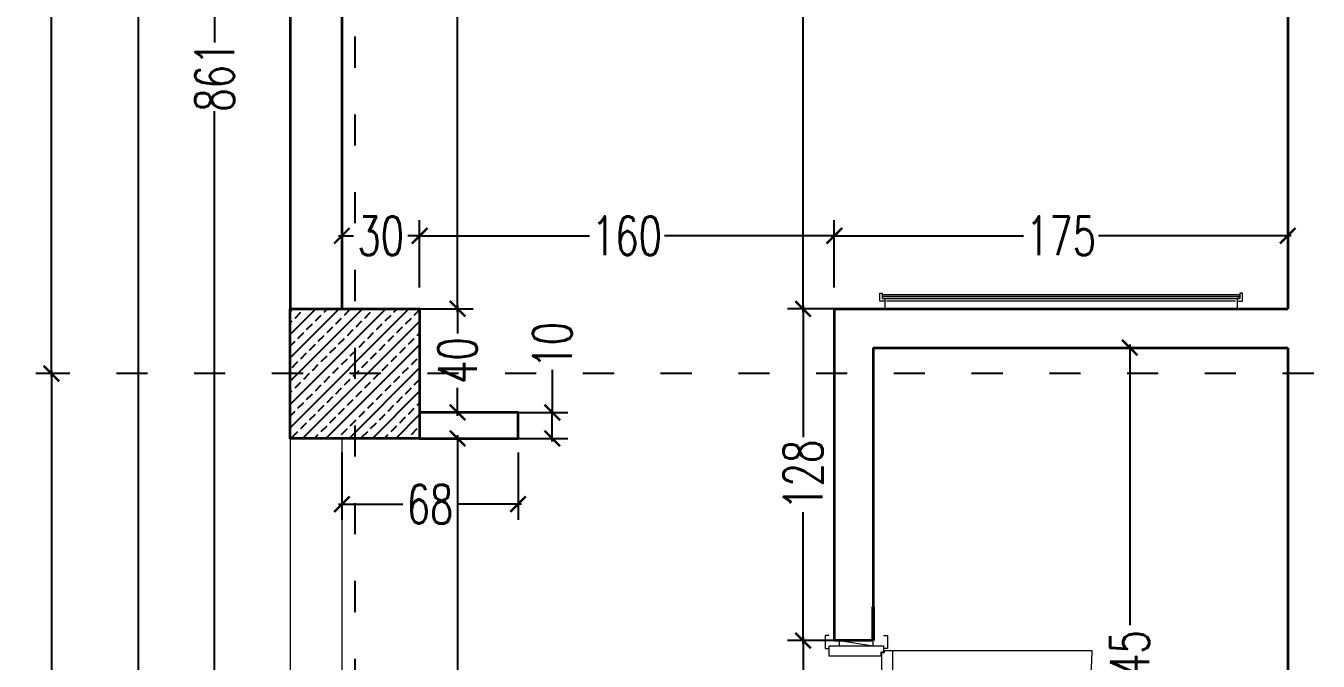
# Model space of a CAD drawing. Header units: centimetres. Extents: x -3207095 to 15275363, y -32656 to 4798027.
# Drawn here: x 697943.2 to 698441.8, y 4439228.7 to 4439473.7 of the extents above; entities that cross this region are included whole.
import ezdxf

# ---------------------------------------------------------------- set-up
doc = ezdxf.new("R2010")
doc.units = ezdxf.units.CM
doc.linetypes.add('ACAD_ISO03W100', pattern=[30, 12, -18])
doc.linetypes.add('DUZ', pattern=[500, 500])
doc.layers.get('0').update_dxf_attribs({"color": 1, "linetype": 'DUZ'})
for name, color, linetype in [('0 MC MAHAL', 94, 'Continuous'), ('DIM', 1, 'DUZ'), ('KOLTAR_F', 145, 'Continuous')]:
    doc.layers.add(name, color=color, linetype=linetype)
for name, color, linetype, lineweight in [('DUV', 220, 'Continuous', 50), ('DUVAR', 7, 'Continuous', 35), ('FE_MOBTEF.2', 33, 'Continuous', 18), ('iç duvar', 7, 'Continuous', 50), ('KAPEN', 151, 'Continuous', 9), ('KOLON_F', 3, 'Continuous', 35)]:
    doc.layers.add(name, color=color, linetype=linetype, lineweight=lineweight)
doc.styles.add('DIM', font='ROMANSTW.SHX', dxfattribs={"width": 0.7})
doc.dimstyles.new('1_100', dxfattribs={"dimtxt": 15, "dimasz": 6, "dimexe": 6, "dimexo": 0, "dimgap": 2, "dimtad": 0, "dimdec": 1, "dimzin": 11, "dimdsep": 46, "dimtxsty": 'DIM', "dimblk": 'ARCHTICK', "dimcen": 3, "dimdle": 1.25, "dimclrt": 2, "dimadec": 0, "dimazin": 0, "dimtfac": 1.25, "dimtdec": 1, "dimtix": 1, "dimtofl": 0, "dimtmove": 1, "dimatfit": 3, "dimldrblk": 'ARCHTICK', "dimfxl": 20, "dimfxlon": 1, "dimtolj": 1, "dimtzin": 0, "dimarcsym": 0})

# ---------------------------------------------------------------- blocks, each defined once
blk = doc.blocks.new('new block')
at = {"layer": 'KAPEN'}
for p, q in [((105202.0528, 48261.8596), (105202.0198, 48261.8596)), ((105202.0528, 48261.8526), (105202.0528, 48261.8596)), ((105202.0628, 48261.8526), (105202.0528, 48261.8526)), ((105202.0628, 48261.0466), (105202.0628, 48261.8526)), ((105202.0528, 48261.0466), (105202.0628, 48261.0466)), ((105202.0528, 48261.0396), (105202.0528, 48261.0466)), ((105201.2498, 48261.0396), (105202.0528, 48261.0396))]:
    blk.add_line(p, q, dxfattribs=at)
for points in [[(105202.0548, 48261.9196), (105202.0398, 48261.9196), (105202.0398, 48261.8696), (105202.0548, 48261.8696)], [(105202.2248, 48261.8796), (105202.2248, 48261.8996), (105202.0948, 48261.8796), (105202.0948, 48261.8996)], [(105202.2648, 48261.9196), (105202.2798, 48261.9196), (105202.2798, 48261.8696), (105202.2648, 48261.8696)], [(105202.0198, 48261.0396), (105202.0198, 48261.8596)], [(105202.0548, 48260.9796), (105202.0398, 48260.9796), (105202.0398, 48261.0296), (105202.0548, 48261.0296)], [(105202.2248, 48261.0196), (105202.2248, 48260.9996), (105202.0948, 48261.0196), (105202.0948, 48260.9996)], [(105202.2648, 48260.9796), (105202.2798, 48260.9796), (105202.2798, 48261.0296), (105202.2648, 48261.0296)]]:
    blk.add_lwpolyline(points, dxfattribs=at)
for points in [[(105202.0548, 48261.8796), (105202.0548, 48261.8546), (105202.0648, 48261.8546), (105202.0648, 48261.8396), (105202.2648, 48261.8396), (105202.2648, 48261.8796)], [(105202.0548, 48261.0196), (105202.0548, 48261.0446), (105202.0648, 48261.0446), (105202.0648, 48261.0596), (105202.2648, 48261.0596), (105202.2648, 48261.0196)]]:
    blk.add_lwpolyline(points, close=True, dxfattribs=at)
blk.add_arc((105202.0715, 48261.0396), 0.8216, 93.6023, 180, dxfattribs=at)
blk = doc.blocks.new('rgtkjıtdkfgölv')
at = {"layer": 'FE_MOBTEF.2'}
for p, q in [((104445.9079, 48877.9319), (104445.8879, 48877.9319)), ((104445.8879, 48877.9319), (104445.8879, 48877.9019)), ((104445.9076, 48877.9319), (104445.9076, 48877.9619)), ((104445.9079, 48877.9219), (104445.9079, 48877.9319)), ((104447.2612, 48877.9319), (104445.9143, 48877.9319)), ((104447.2679, 48877.9319), (104447.2679, 48877.9619)), ((104447.2679, 48877.9319), (104447.2879, 48877.9319)), ((104447.2679, 48877.9219), (104447.2679, 48877.9319)), ((104447.2879, 48877.9319), (104447.2879, 48877.9019)), ((104445.8879, 48877.9019), (104445.8979, 48877.9019)), ((104445.8979, 48877.9139), (104445.8979, 48877.9219)), ((104445.8979, 48877.9219), (104447.2779, 48877.9219)), ((104445.8979, 48877.9219), (104445.9079, 48877.9219)), ((104445.8979, 48877.9019), (104445.8979, 48877.9219)), ((104445.8979, 48877.9079), (104445.8979, 48877.9139)), ((104445.8979, 48877.9139), (104447.2779, 48877.9139)), ((104447.2779, 48877.9139), (104445.8979, 48877.9139)), ((104447.2779, 48877.9079), (104445.8979, 48877.9079)), ((104447.2779, 48877.9219), (104447.2679, 48877.9219)), ((104447.2779, 48877.9019), (104447.2779, 48877.9219)), ((104447.2779, 48877.9219), (104447.2779, 48877.9139)), ((104447.2779, 48877.9139), (104447.2779, 48877.9079)), ((104447.2879, 48877.9019), (104447.2779, 48877.9019))]:
    blk.add_line(p, q, dxfattribs=at)
blk = doc.blocks.new('_ArchTick')
at = {"color": 0, "linetype": 'ByBlock', "const_width": 0.15}
blk.add_lwpolyline([(-0.5, -0.5), (0.5, 0.5)], dxfattribs=at)
blk = doc.blocks.new('*D4718')
at = {"layer": 'Defpoints', "color": 0, "linetype": 'Continuous', "lineweight": 5, "transparency": 16777216}
for p in [(698045.1, 4439884.58), (698015.99, 4439023.59), (698045.1, 4439023.59)]:
    blk.add_point(p, dxfattribs=at)
at = {"layer": 'DIM', "color": 0, "linetype": 'Continuous', "lineweight": -2, "transparency": 16777216}
for p, q in [((698035.99, 4439884.58), (698009.99, 4439884.58)), ((698015.99, 4439885.83), (698015.99, 4439467.33)), ((698015.99, 4439022.34), (698015.99, 4439440.83)), ((698035.99, 4439023.59), (698009.99, 4439023.59))]:
    blk.add_line(p, q, dxfattribs=at)
at = {"layer": 'DIM', "color": 0, "linetype": 'Continuous', "lineweight": -2, "transparency": 16777216, "xscale": 6, "yscale": 6, "zscale": 6}
for p, rotation in [((698015.99, 4439884.58), 90), ((698015.99, 4439023.59), 270)]:
    blk.add_blockref('_ArchTick', p, dxfattribs=dict(at, rotation=rotation))
at = {"layer": 'DIM', "color": 2, "linetype": 'Continuous', "lineweight": 5, "transparency": 16777216, "insert": (698015.99, 4439454.08), "char_height": 15, "attachment_point": 5, "rotation": 90, "style": 'DIM'}
blk.add_mtext('\\A1;861', dxfattribs=at)
blk = doc.blocks.new('*D5166')
at = {"layer": 'Defpoints', "color": 0, "linetype": 'Continuous', "lineweight": 5, "transparency": 16777216}
for p in [(697960.17, 4439859.58), (697953, 4439339.58), (697960.17, 4439339.58)]:
    blk.add_point(p, dxfattribs=at)
at = {"layer": 'DIM', "color": 0, "linetype": 'Continuous', "lineweight": -2, "transparency": 16777216}
for p, q in [((697960.17, 4439859.58), (697947, 4439859.58)), ((697953, 4439860.83), (697953, 4439615.08)), ((697953, 4439338.33), (697953, 4439584.08)), ((697960.17, 4439339.58), (697947, 4439339.58))]:
    blk.add_line(p, q, dxfattribs=at)
at = {"layer": 'DIM', "color": 0, "linetype": 'Continuous', "lineweight": -2, "transparency": 16777216, "xscale": 6, "yscale": 6, "zscale": 6}
for p, rotation in [((697953, 4439859.58), 90), ((697953, 4439339.58), 270)]:
    blk.add_blockref('_ArchTick', p, dxfattribs=dict(at, rotation=rotation))
at = {"layer": 'DIM', "color": 2, "linetype": 'Continuous', "lineweight": 5, "transparency": 16777216, "insert": (697953, 4439599.58), "char_height": 15, "attachment_point": 5, "rotation": 90, "style": 'DIM'}
blk.add_mtext('\\A1;520', dxfattribs=at)
blk = doc.blocks.new('*D5167')
at = {"layer": 'Defpoints', "color": 0, "linetype": 'Continuous', "lineweight": 5, "transparency": 16777216}
for p in [(697960.17, 4439339.58), (697953, 4438819.58), (697960.17, 4438819.58)]:
    blk.add_point(p, dxfattribs=at)
at = {"layer": 'DIM', "color": 0, "linetype": 'Continuous', "lineweight": -2, "transparency": 16777216}
for p, q in [((697953, 4439340.83), (697953, 4439095.08)), ((697960.17, 4439339.58), (697947, 4439339.58)), ((697953, 4438818.33), (697953, 4439064.08)), ((697960.17, 4438819.58), (697947, 4438819.58))]:
    blk.add_line(p, q, dxfattribs=at)
at = {"layer": 'DIM', "color": 0, "linetype": 'Continuous', "lineweight": -2, "transparency": 16777216, "xscale": 6, "yscale": 6, "zscale": 6}
for p, rotation in [((697953, 4439339.58), 90), ((697953, 4438819.58), 270)]:
    blk.add_blockref('_ArchTick', p, dxfattribs=dict(at, rotation=rotation))
at = {"layer": 'DIM', "color": 2, "linetype": 'Continuous', "lineweight": 5, "transparency": 16777216, "insert": (697953, 4439079.58), "char_height": 15, "attachment_point": 5, "rotation": 90, "style": 'DIM'}
blk.add_mtext('\\A1;520', dxfattribs=at)
blk = doc.blocks.new('*D5172')
at = {"layer": 'Defpoints', "color": 0, "linetype": 'Continuous', "lineweight": 5, "transparency": 16777216}
for p in [(697986.53, 4439884.58), (698009.99, 4439884.58), (698009.99, 4436944.58)]:
    blk.add_point(p, dxfattribs=at)
at = {"layer": 'DIM', "color": 0, "linetype": 'Continuous', "lineweight": -2, "transparency": 16777216}
for p, q in [((698006.53, 4439884.58), (697980.53, 4439884.58)), ((697986.53, 4439885.83), (697986.53, 4438435.08)), ((697986.53, 4436943.33), (697986.53, 4438394.08)), ((698006.53, 4436944.58), (697980.53, 4436944.58))]:
    blk.add_line(p, q, dxfattribs=at)
at = {"layer": 'DIM', "color": 0, "linetype": 'Continuous', "lineweight": -2, "transparency": 16777216, "xscale": 6, "yscale": 6, "zscale": 6}
for p, rotation in [((697986.53, 4439884.58), 90), ((697986.53, 4436944.58), 270)]:
    blk.add_blockref('_ArchTick', p, dxfattribs=dict(at, rotation=rotation))
at = {"layer": 'DIM', "color": 2, "linetype": 'Continuous', "lineweight": 5, "transparency": 16777216, "insert": (697986.53, 4438414.58), "char_height": 15, "attachment_point": 5, "rotation": 90, "style": 'DIM'}
blk.add_mtext('\\A1;2940', dxfattribs=at)
blk = doc.blocks.new('*D5871')
at = {"layer": 'Defpoints', "color": 0, "linetype": 'Continuous', "lineweight": 5, "transparency": 16777216}
for p in [(698102.04, 4439314.58), (698109.73, 4439314.58), (698102.04, 4439069.58)]:
    blk.add_point(p, dxfattribs=at)
at = {"layer": 'DIM', "color": 0, "linetype": 'Continuous', "lineweight": -2, "transparency": 16777216}
for p, q in [((698109.73, 4439315.83), (698109.73, 4439207.58)), ((698102.04, 4439314.58), (698115.73, 4439314.58)), ((698109.73, 4439068.33), (698109.73, 4439176.58)), ((698102.04, 4439069.58), (698115.73, 4439069.58))]:
    blk.add_line(p, q, dxfattribs=at)
at = {"layer": 'DIM', "color": 0, "linetype": 'Continuous', "lineweight": -2, "transparency": 16777216, "xscale": 6, "yscale": 6, "zscale": 6}
for p, rotation in [((698109.73, 4439314.58), 90), ((698109.73, 4439069.58), 270)]:
    blk.add_blockref('_ArchTick', p, dxfattribs=dict(at, rotation=rotation))
at = {"layer": 'DIM', "color": 2, "linetype": 'Continuous', "lineweight": 5, "transparency": 16777216, "insert": (698109.73, 4439192.08), "char_height": 15, "attachment_point": 5, "rotation": 90, "style": 'DIM'}
blk.add_mtext('\\A1;245', dxfattribs=at)
blk = doc.blocks.new('*D5872')
at = {"layer": 'Defpoints', "color": 0, "linetype": 'Continuous', "lineweight": 5, "transparency": 16777216}
for p in [(698095.1, 4439364.58), (698109.73, 4439364.58), (698102.71, 4439324.58)]:
    blk.add_point(p, dxfattribs=at)
at = {"layer": 'DIM', "color": 0, "linetype": 'Continuous', "lineweight": -2, "transparency": 16777216}
for p, q in [((698109.73, 4439365.83), (698109.73, 4439355.08)), ((698095.1, 4439364.58), (698115.73, 4439364.58)), ((698109.73, 4439323.33), (698109.73, 4439334.08)), ((698102.71, 4439324.58), (698115.73, 4439324.58))]:
    blk.add_line(p, q, dxfattribs=at)
at = {"layer": 'DIM', "color": 0, "linetype": 'Continuous', "lineweight": -2, "transparency": 16777216, "xscale": 6, "yscale": 6, "zscale": 6}
for p, rotation in [((698109.73, 4439364.58), 90), ((698109.73, 4439324.58), 270)]:
    blk.add_blockref('_ArchTick', p, dxfattribs=dict(at, rotation=rotation))
at = {"layer": 'DIM', "color": 2, "linetype": 'Continuous', "lineweight": 5, "transparency": 16777216, "insert": (698109.73, 4439344.58), "char_height": 15, "attachment_point": 5, "rotation": 90, "style": 'DIM'}
blk.add_mtext('\\A1;40', dxfattribs=at)
blk = doc.blocks.new('*D5873')
at = {"layer": 'Defpoints', "color": 0, "linetype": 'Continuous', "lineweight": 5, "transparency": 16777216}
for p in [(698133.1, 4439324.58), (698146.3, 4439324.58), (698133.1, 4439314.58)]:
    blk.add_point(p, dxfattribs=at)
at = {"layer": 'DIM', "color": 0, "linetype": 'Continuous', "lineweight": -2, "transparency": 16777216}
for p, q in [((698146.3, 4439341), (698146.3, 4439324.58)), ((698146.3, 4439313.33), (698146.3, 4439325.83)), ((698133.1, 4439324.58), (698152.3, 4439324.58)), ((698133.1, 4439314.58), (698152.3, 4439314.58))]:
    blk.add_line(p, q, dxfattribs=at)
at = {"layer": 'DIM', "color": 0, "linetype": 'Continuous', "lineweight": -2, "transparency": 16777216, "xscale": 6, "yscale": 6, "zscale": 6}
for p, rotation in [((698146.3, 4439324.58), 90), ((698146.3, 4439314.58), 270)]:
    blk.add_blockref('_ArchTick', p, dxfattribs=dict(at, rotation=rotation))
at = {"layer": 'DIM', "color": 2, "linetype": 'Continuous', "lineweight": 5, "transparency": 16777216, "insert": (698146.3, 4439350.5), "char_height": 15, "attachment_point": 5, "rotation": 90, "style": 'DIM'}
blk.add_mtext('\\A1;10', dxfattribs=at)
blk = doc.blocks.new('*D5874')
at = {"layer": 'Defpoints', "color": 0, "linetype": 'Continuous', "lineweight": 5, "transparency": 16777216}
for p in [(698095.1, 4439834.58), (698109.73, 4439834.58), (698095.1, 4439364.58)]:
    blk.add_point(p, dxfattribs=at)
at = {"layer": 'DIM', "color": 0, "linetype": 'Continuous', "lineweight": -2, "transparency": 16777216}
for p, q in [((698095.1, 4439834.58), (698115.73, 4439834.58)), ((698109.73, 4439835.83), (698109.73, 4439615.08)), ((698109.73, 4439363.33), (698109.73, 4439584.08)), ((698095.1, 4439364.58), (698115.73, 4439364.58))]:
    blk.add_line(p, q, dxfattribs=at)
at = {"layer": 'DIM', "color": 0, "linetype": 'Continuous', "lineweight": -2, "transparency": 16777216, "xscale": 6, "yscale": 6, "zscale": 6}
for p, rotation in [((698109.73, 4439834.58), 90), ((698109.73, 4439364.58), 270)]:
    blk.add_blockref('_ArchTick', p, dxfattribs=dict(at, rotation=rotation))
at = {"layer": 'DIM', "color": 2, "linetype": 'Continuous', "lineweight": 5, "transparency": 16777216, "insert": (698109.73, 4439599.58), "char_height": 15, "attachment_point": 5, "rotation": 90, "style": 'DIM'}
blk.add_mtext('\\A1;470', dxfattribs=at)
blk = doc.blocks.new('*D5877')
at = {"layer": 'Defpoints', "color": 0, "linetype": 'Continuous', "lineweight": 5, "transparency": 16777216}
for p in [(698243.06, 4439236.58), (698255.1, 4439236.58), (698255.1, 4439146.58)]:
    blk.add_point(p, dxfattribs=at)
at = {"layer": 'DIM', "color": 0, "linetype": 'Continuous', "lineweight": -2, "transparency": 16777216}
for p, q in [((698255.1, 4439236.58), (698237.06, 4439236.58)), ((698243.06, 4439237.83), (698243.06, 4439202.08)), ((698243.06, 4439145.33), (698243.06, 4439181.08)), ((698255.1, 4439146.58), (698237.06, 4439146.58))]:
    blk.add_line(p, q, dxfattribs=at)
at = {"layer": 'DIM', "color": 0, "linetype": 'Continuous', "lineweight": -2, "transparency": 16777216, "xscale": 6, "yscale": 6, "zscale": 6}
for p, rotation in [((698243.06, 4439236.58), 90), ((698243.06, 4439146.58), 270)]:
    blk.add_blockref('_ArchTick', p, dxfattribs=dict(at, rotation=rotation))
at = {"layer": 'DIM', "color": 2, "linetype": 'Continuous', "lineweight": 5, "transparency": 16777216, "insert": (698243.06, 4439191.58), "char_height": 15, "attachment_point": 5, "rotation": 90, "style": 'DIM'}
blk.add_mtext('\\A1;90', dxfattribs=at)
blk = doc.blocks.new('*D5878')
at = {"layer": 'Defpoints', "color": 0, "linetype": 'Continuous', "lineweight": 5, "transparency": 16777216}
for p in [(698243.06, 4439364.58), (698255.1, 4439364.58), (698255.1, 4439236.58)]:
    blk.add_point(p, dxfattribs=at)
at = {"layer": 'DIM', "color": 0, "linetype": 'Continuous', "lineweight": -2, "transparency": 16777216}
for p, q in [((698243.06, 4439365.83), (698243.06, 4439315.08)), ((698255.1, 4439364.58), (698237.06, 4439364.58)), ((698243.06, 4439235.33), (698243.06, 4439286.08)), ((698255.1, 4439236.58), (698237.06, 4439236.58))]:
    blk.add_line(p, q, dxfattribs=at)
at = {"layer": 'DIM', "color": 0, "linetype": 'Continuous', "lineweight": -2, "transparency": 16777216, "xscale": 6, "yscale": 6, "zscale": 6}
for p, rotation in [((698243.06, 4439364.58), 90), ((698243.06, 4439236.58), 270)]:
    blk.add_blockref('_ArchTick', p, dxfattribs=dict(at, rotation=rotation))
at = {"layer": 'DIM', "color": 2, "linetype": 'Continuous', "lineweight": 5, "transparency": 16777216, "insert": (698243.06, 4439300.58), "char_height": 15, "attachment_point": 5, "rotation": 90, "style": 'DIM'}
blk.add_mtext('\\A1;128', dxfattribs=at)
blk = doc.blocks.new('*D5879')
at = {"layer": 'Defpoints', "color": 0, "linetype": 'Continuous', "lineweight": 5, "transparency": 16777216}
for p in [(698243.06, 4439864.58), (698255.1, 4439864.58), (698255.1, 4439364.58)]:
    blk.add_point(p, dxfattribs=at)
at = {"layer": 'DIM', "color": 0, "linetype": 'Continuous', "lineweight": -2, "transparency": 16777216}
for p, q in [((698255.1, 4439864.58), (698237.06, 4439864.58)), ((698243.06, 4439865.83), (698243.06, 4439630.08)), ((698243.06, 4439363.33), (698243.06, 4439599.08)), ((698255.1, 4439364.58), (698237.06, 4439364.58))]:
    blk.add_line(p, q, dxfattribs=at)
at = {"layer": 'DIM', "color": 0, "linetype": 'Continuous', "lineweight": -2, "transparency": 16777216, "xscale": 6, "yscale": 6, "zscale": 6}
for p, rotation in [((698243.06, 4439864.58), 90), ((698243.06, 4439364.58), 270)]:
    blk.add_blockref('_ArchTick', p, dxfattribs=dict(at, rotation=rotation))
at = {"layer": 'DIM', "color": 2, "linetype": 'Continuous', "lineweight": 5, "transparency": 16777216, "insert": (698243.06, 4439614.58), "char_height": 15, "attachment_point": 5, "rotation": 90, "style": 'DIM'}
blk.add_mtext('\\A1;500', dxfattribs=at)
blk = doc.blocks.new('*D5880')
at = {"layer": 'Defpoints', "color": 0, "linetype": 'Continuous', "lineweight": 5, "transparency": 16777216}
for p in [(698255.1, 4439392.75), (698255.1, 4439364.58), (698430.1, 4439364.58)]:
    blk.add_point(p, dxfattribs=at)
at = {"layer": 'DIM', "color": 0, "linetype": 'Continuous', "lineweight": -2, "transparency": 16777216}
for p, q in [((698255.1, 4439372.75), (698255.1, 4439398.75)), ((698430.1, 4439372.75), (698430.1, 4439398.75)), ((698253.85, 4439392.75), (698328.1, 4439392.75)), ((698431.35, 4439392.75), (698357.1, 4439392.75))]:
    blk.add_line(p, q, dxfattribs=at)
at = {"layer": 'DIM', "color": 0, "linetype": 'Continuous', "lineweight": -2, "transparency": 16777216, "xscale": 6, "yscale": 6, "zscale": 6, "rotation": 180}
blk.add_blockref('_ArchTick', (698255.1, 4439392.75), dxfattribs=at)
at = {"layer": 'DIM', "color": 0, "linetype": 'Continuous', "lineweight": -2, "transparency": 16777216, "xscale": 6, "yscale": 6, "zscale": 6}
blk.add_blockref('_ArchTick', (698430.1, 4439392.75), dxfattribs=at)
at = {"layer": 'DIM', "color": 2, "linetype": 'Continuous', "lineweight": 5, "transparency": 16777216, "insert": (698342.6, 4439392.75), "char_height": 15, "attachment_point": 5, "style": 'DIM'}
blk.add_mtext('\\A1;175', dxfattribs=at)
blk = doc.blocks.new('*D5881')
at = {"layer": 'Defpoints', "color": 0, "linetype": 'Continuous', "lineweight": 5, "transparency": 16777216}
for p in [(698095.1, 4439392.75), (698095.1, 4439364.58), (698255.1, 4439364.58)]:
    blk.add_point(p, dxfattribs=at)
at = {"layer": 'DIM', "color": 0, "linetype": 'Continuous', "lineweight": -2, "transparency": 16777216}
for p, q in [((698095.1, 4439372.75), (698095.1, 4439398.75)), ((698255.1, 4439372.75), (698255.1, 4439398.75)), ((698093.85, 4439392.75), (698160.6, 4439392.75)), ((698256.35, 4439392.75), (698189.6, 4439392.75))]:
    blk.add_line(p, q, dxfattribs=at)
at = {"layer": 'DIM', "color": 0, "linetype": 'Continuous', "lineweight": -2, "transparency": 16777216, "xscale": 6, "yscale": 6, "zscale": 6, "rotation": 180}
blk.add_blockref('_ArchTick', (698095.1, 4439392.75), dxfattribs=at)
at = {"layer": 'DIM', "color": 0, "linetype": 'Continuous', "lineweight": -2, "transparency": 16777216, "xscale": 6, "yscale": 6, "zscale": 6}
blk.add_blockref('_ArchTick', (698255.1, 4439392.75), dxfattribs=at)
at = {"layer": 'DIM', "color": 2, "linetype": 'Continuous', "lineweight": 5, "transparency": 16777216, "insert": (698175.1, 4439392.75), "char_height": 15, "attachment_point": 5, "style": 'DIM'}
blk.add_mtext('\\A1;160', dxfattribs=at)
blk = doc.blocks.new('*D5882')
at = {"layer": 'Defpoints', "color": 0, "linetype": 'Continuous', "lineweight": 5, "transparency": 16777216}
for p in [(698065.1, 4439392.75), (698065.1, 4439364.58), (698095.1, 4439364.58)]:
    blk.add_point(p, dxfattribs=at)
at = {"layer": 'DIM', "color": 0, "linetype": 'Continuous', "lineweight": -2, "transparency": 16777216}
for p, q in [((698065.1, 4439372.75), (698065.1, 4439398.75)), ((698095.1, 4439372.75), (698095.1, 4439398.75)), ((698063.85, 4439392.75), (698069.6, 4439392.75)), ((698096.35, 4439392.75), (698090.6, 4439392.75))]:
    blk.add_line(p, q, dxfattribs=at)
at = {"layer": 'DIM', "color": 0, "linetype": 'Continuous', "lineweight": -2, "transparency": 16777216, "xscale": 6, "yscale": 6, "zscale": 6, "rotation": 180}
blk.add_blockref('_ArchTick', (698065.1, 4439392.75), dxfattribs=at)
at = {"layer": 'DIM', "color": 0, "linetype": 'Continuous', "lineweight": -2, "transparency": 16777216, "xscale": 6, "yscale": 6, "zscale": 6}
blk.add_blockref('_ArchTick', (698095.1, 4439392.75), dxfattribs=at)
at = {"layer": 'DIM', "color": 2, "linetype": 'Continuous', "lineweight": 5, "transparency": 16777216, "insert": (698080.1, 4439392.75), "char_height": 15, "attachment_point": 5, "style": 'DIM'}
blk.add_mtext('\\A1;30', dxfattribs=at)
blk = doc.blocks.new('*D5883')
at = {"layer": 'Defpoints', "color": 0, "linetype": 'Continuous', "lineweight": 5, "transparency": 16777216}
for p in [(698065.1, 4439314.58), (698133.1, 4439314.58), (698133.1, 4439289.2)]:
    blk.add_point(p, dxfattribs=at)
at = {"layer": 'DIM', "color": 0, "linetype": 'Continuous', "lineweight": -2, "transparency": 16777216}
for p, q in [((698065.1, 4439309.2), (698065.1, 4439283.2)), ((698133.1, 4439309.2), (698133.1, 4439283.2)), ((698063.85, 4439289.2), (698088.6, 4439289.2)), ((698134.35, 4439289.2), (698109.6, 4439289.2))]:
    blk.add_line(p, q, dxfattribs=at)
at = {"layer": 'DIM', "color": 0, "linetype": 'Continuous', "lineweight": -2, "transparency": 16777216, "xscale": 6, "yscale": 6, "zscale": 6, "rotation": 180}
blk.add_blockref('_ArchTick', (698065.1, 4439289.2), dxfattribs=at)
at = {"layer": 'DIM', "color": 0, "linetype": 'Continuous', "lineweight": -2, "transparency": 16777216, "xscale": 6, "yscale": 6, "zscale": 6}
blk.add_blockref('_ArchTick', (698133.1, 4439289.2), dxfattribs=at)
at = {"layer": 'DIM', "color": 2, "linetype": 'Continuous', "lineweight": 5, "transparency": 16777216, "insert": (698099.1, 4439289.2), "char_height": 15, "attachment_point": 5, "style": 'DIM'}
blk.add_mtext('\\A1;68', dxfattribs=at)
blk = doc.blocks.new('*D5860')
at = {"layer": 'Defpoints', "color": 0, "linetype": 'Continuous', "lineweight": 5, "transparency": 16777216}
for p in [(698369.09, 4439349.58), (698385.1, 4439349.58), (698385.1, 4439104.58)]:
    blk.add_point(p, dxfattribs=at)
at = {"layer": 'DIM', "color": 0, "linetype": 'Continuous', "lineweight": -2, "transparency": 16777216}
for p, q in [((698369.09, 4439350.83), (698369.09, 4439242.58)), ((698385.1, 4439349.58), (698363.09, 4439349.58)), ((698369.09, 4439103.33), (698369.09, 4439211.58)), ((698385.1, 4439104.58), (698363.09, 4439104.58))]:
    blk.add_line(p, q, dxfattribs=at)
at = {"layer": 'DIM', "color": 0, "linetype": 'Continuous', "lineweight": -2, "transparency": 16777216, "xscale": 6, "yscale": 6, "zscale": 6}
for p, rotation in [((698369.09, 4439349.58), 90), ((698369.09, 4439104.58), 270)]:
    blk.add_blockref('_ArchTick', p, dxfattribs=dict(at, rotation=rotation))
at = {"layer": 'DIM', "color": 2, "linetype": 'Continuous', "lineweight": 5, "transparency": 16777216, "insert": (698369.09, 4439227.08), "char_height": 15, "attachment_point": 5, "rotation": 90, "style": 'DIM'}
blk.add_mtext('\\A1;245', dxfattribs=at)

msp = doc.modelspace()

# ---------------------------------------------------------------- hatches: boundary and pattern name
at = {"layer": 'KOLTAR_F'}
h = msp.add_hatch(dxfattribs=at)
h.set_pattern_fill('ANSI33', color=256, style=0)
h.set_pattern_definition([(45, (37461.6195, -65047.8906), (-4.4901280605, 4.4901280605), []), (45, (37466.1096, -65047.8906), (-4.4901280605, 4.4901280605), [3.175, -1.5875])])
h.paths.add_polyline_path([(698045.1, 4439364.58), (698095.1, 4439364.58), (698095.1, 4439314.58), (698045.1, 4439314.58)])

# ---------------------------------------------------------------- linework, layer by layer
at = {"color": 232, "linetype": 'ACAD_ISO03W100'}
for p, q in [((698070.1, 4439979.58), (698070.1, 4436849.58)), ((701890.1, 4439339.58), (697950.1, 4439339.58))]:
    msp.add_line(p, q, dxfattribs=at)
at = {"layer": 'DUV'}
msp.add_line((698270.1, 4439249.58), (698270.1, 4439236.58), dxfattribs=at)
at = {"layer": 'DUVAR'}
for p, q in [((698430.1, 4439864.58), (698430.1, 4439364.58)), ((698045.1, 4439834.58), (698045.1, 4439364.58)), ((698065.1, 4439834.58), (698065.1, 4439364.58)), ((698255.1, 4439364.58), (698430.1, 4439364.58)), ((698255.1, 4439364.58), (698255.1, 4439236.58)), ((698270.1, 4439349.58), (698430.1, 4439349.58)), ((698270.1, 4439349.58), (698270.1, 4439236.58)), ((698430.1, 4439349.58), (698430.1, 4439104.58)), ((698270.1, 4439236.58), (698255.1, 4439236.58))]:
    msp.add_line(p, q, dxfattribs=at)
msp.add_lwpolyline([(698095.1, 4439314.58), (698133.1, 4439314.58), (698133.1, 4439324.58), (698095.1, 4439324.58)], dxfattribs=at)
at = {"layer": 'iç duvar', "color": 7, "lineweight": 18}
for p, q in [((698045.1, 4439314.58), (698045.1, 4439023.59)), ((698065.1, 4439314.58), (698065.1, 4439069.58))]:
    msp.add_line(p, q, dxfattribs=at)
at = {"layer": 'KOLON_F'}
msp.add_lwpolyline([(698045.1, 4439364.58), (698095.1, 4439364.58), (698095.1, 4439314.58), (698045.1, 4439314.58)], close=True, dxfattribs=at)

# ---------------------------------------------------------------- block references
at = {"xscale": 99.999999999621, "yscale": 99.999999999621, "zscale": 99.999999999621, "rotation": 180}
msp.add_blockref('new block', (11218479.58, 9265336.54), dxfattribs=at)
at = {"layer": '0 MC MAHAL', "xscale": -99.999999999621, "yscale": 99.999999999621, "zscale": 99.999999999621, "rotation": 180}
msp.add_blockref('rgtkjıtdkfgölv', (-9746316.18, 9327160.77), dxfattribs=at)

# ---------------------------------------------------------------- dimensions: what is measured, and where the dimension line sits
at = {"layer": 'DIM', "linetype": 'Continuous', "lineweight": 5}
for base, p1, p2, picture, middle in [((697986.53, 4439884.58), (698009.99, 4436944.58), (698009.99, 4439884.58), '*D5172', (697986.53, 4438414.58)), ((698015.99, 4439023.59), (698045.1, 4439884.58), (698045.1, 4439023.59), '*D4718', (698015.99, 4439454.08)), ((698243.06, 4439864.58), (698255.1, 4439364.58), (698255.1, 4439864.58), '*D5879', (698243.06, 4439614.58)), ((697953, 4439339.58), (697960.17, 4439859.58), (697960.17, 4439339.58), '*D5166', (697953, 4439599.58)), ((698109.73, 4439834.58), (698095.1, 4439364.58), (698095.1, 4439834.58), '*D5874', (698109.73, 4439599.58)), ((698109.73, 4439364.58), (698102.71, 4439324.58), (698095.1, 4439364.58), '*D5872', (698109.73, 4439344.58)), ((698243.06, 4439364.58), (698255.1, 4439236.58), (698255.1, 4439364.58), '*D5878', (698243.06, 4439300.58)), ((698369.09, 4439349.58), (698385.1, 4439104.58), (698385.1, 4439349.58), '*D5860', (698369.09, 4439227.08)), ((697953, 4438819.58), (697960.17, 4439339.58), (697960.17, 4438819.58), '*D5167', (697953, 4439079.58)), ((698109.73, 4439314.58), (698102.04, 4439069.58), (698102.04, 4439314.58), '*D5871', (698109.73, 4439192.08)), ((698243.06, 4439236.58), (698255.1, 4439146.58), (698255.1, 4439236.58), '*D5877', (698243.06, 4439191.58))]:
    dim = msp.add_linear_dim(base=base, p1=p1, p2=p2, angle=90, dimstyle='1_100', dxfattribs=at)
    dim.commit()
    dim.dimension.update_dxf_attribs({"geometry": picture, "text_midpoint": middle})
for base, p1, p2, picture, middle in [((698065.1, 4439392.75), (698095.1, 4439364.58), (698065.1, 4439364.58), '*D5882', (698080.1, 4439392.75)), ((698095.1, 4439392.75), (698255.1, 4439364.58), (698095.1, 4439364.58), '*D5881', (698175.1, 4439392.75)), ((698255.1, 4439392.75), (698430.1, 4439364.58), (698255.1, 4439364.58), '*D5880', (698342.6, 4439392.75)), ((698133.1, 4439289.2), (698065.1, 4439314.58), (698133.1, 4439314.58), '*D5883', (698099.1, 4439289.2))]:
    dim = msp.add_linear_dim(base=base, p1=p1, p2=p2, dimstyle='1_100', dxfattribs=at)
    dim.commit()
    dim.dimension.update_dxf_attribs({"geometry": picture, "text_midpoint": middle})
dim = msp.add_linear_dim(base=(698146.3, 4439324.58), p1=(698133.1, 4439314.58), p2=(698133.1, 4439324.58), angle=90, dimstyle='1_100', dxfattribs=at)
dim.commit()
dim.dimension.update_dxf_attribs({"geometry": '*D5873', "text_midpoint": (698146.3, 4439350.5), "dimtype": 160})

doc.saveas('drawing.dxf')
